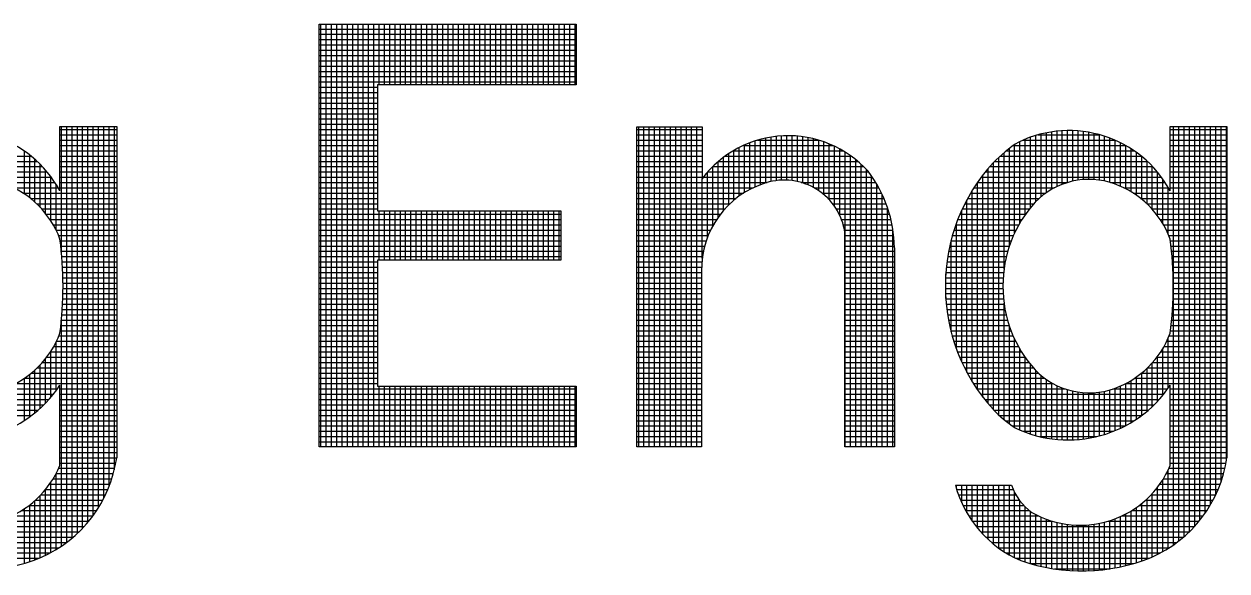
# Model space of a CAD drawing. Header units: inches. Extents: x 952 to 1793, y 0 to 594.
# Drawn here: x 1673.755 to 1677.7, y 99.481 to 101.275 of the extents above; entities that cross this region are included whole.
import ezdxf

# ---------------------------------------------------------------- set-up
doc = ezdxf.new("R2010")
doc.units = ezdxf.units.IN
doc.header["$MEASUREMENT"] = 0
doc.layers.add('BG ÇÑ±¹Áö¿ª³\xad¹æ±â¼úÁÖ½ÄÈ¸»ç CI', color=7, linetype='Continuous')

msp = doc.modelspace()

# ---------------------------------------------------------------- linework, layer by layer
at = {"layer": 'BG ÇÑ±¹Áö¿ª³\xad¹æ±â¼úÁÖ½ÄÈ¸»ç CI', "color": 7, "linetype": 'Continuous', "lineweight": 25}
for p, q in [((1674.7224, 99.8879), (1674.7224, 101.2754)), ((1674.7224, 101.2754), (1675.5658, 101.2754)), ((1674.7224, 101.2591), (1675.5658, 101.2591)), ((1674.7287, 99.8879), (1674.7287, 101.2754)), ((1674.7461, 99.8879), (1674.7461, 101.2754)), ((1674.7634, 99.8879), (1674.7634, 101.2754)), ((1674.7808, 99.8879), (1674.7808, 101.2754)), ((1674.7982, 99.8879), (1674.7982, 101.2754)), ((1674.8155, 99.8879), (1674.8155, 101.2754)), ((1674.8329, 99.8879), (1674.8329, 101.2754)), ((1674.8503, 99.8879), (1674.8503, 101.2754)), ((1674.8676, 99.8879), (1674.8676, 101.2754)), ((1674.885, 99.8879), (1674.885, 101.2754)), ((1674.9024, 99.8879), (1674.9024, 101.2754)), ((1674.9197, 101.0761), (1674.9197, 101.2754)), ((1674.9371, 101.0761), (1674.9371, 101.2754)), ((1674.9545, 101.0761), (1674.9545, 101.2754)), ((1674.9718, 101.0761), (1674.9718, 101.2754)), ((1674.9892, 101.0761), (1674.9892, 101.2754)), ((1675.0065, 101.0761), (1675.0065, 101.2754)), ((1675.0239, 101.0761), (1675.0239, 101.2754)), ((1675.0413, 101.0761), (1675.0413, 101.2754)), ((1675.0586, 101.0761), (1675.0586, 101.2754)), ((1675.076, 101.0761), (1675.076, 101.2754)), ((1675.0934, 101.0761), (1675.0934, 101.2754)), ((1675.1107, 101.0761), (1675.1107, 101.2754)), ((1675.1281, 101.0761), (1675.1281, 101.2754)), ((1675.1455, 101.0761), (1675.1455, 101.2754)), ((1675.1628, 101.0761), (1675.1628, 101.2754)), ((1675.1802, 101.0761), (1675.1802, 101.2754)), ((1675.1976, 101.0761), (1675.1976, 101.2754)), ((1675.2149, 101.0761), (1675.2149, 101.2754)), ((1675.2323, 101.0761), (1675.2323, 101.2754)), ((1675.2497, 101.0761), (1675.2497, 101.2754)), ((1675.267, 101.0761), (1675.267, 101.2754)), ((1675.2844, 101.0761), (1675.2844, 101.2754)), ((1675.3017, 101.0761), (1675.3017, 101.2754)), ((1675.3191, 101.0761), (1675.3191, 101.2754)), ((1675.3365, 101.0761), (1675.3365, 101.2754)), ((1675.3538, 101.0761), (1675.3538, 101.2754)), ((1675.3712, 101.0761), (1675.3712, 101.2754)), ((1675.3886, 101.0761), (1675.3886, 101.2754)), ((1675.4059, 101.0761), (1675.4059, 101.2754)), ((1675.4233, 101.0761), (1675.4233, 101.2754)), ((1675.4407, 101.0761), (1675.4407, 101.2754)), ((1675.458, 101.0761), (1675.458, 101.2754)), ((1675.4754, 101.0761), (1675.4754, 101.2754)), ((1675.4928, 101.0761), (1675.4928, 101.2754)), ((1675.5101, 101.0761), (1675.5101, 101.2754)), ((1675.5275, 101.0761), (1675.5275, 101.2754)), ((1675.5448, 101.0761), (1675.5448, 101.2754)), ((1675.5622, 101.0761), (1675.5622, 101.2754)), ((1675.5658, 101.2754), (1675.5658, 101.0761)), ((1674.7224, 101.2418), (1675.5658, 101.2418)), ((1674.7224, 101.2244), (1675.5658, 101.2244)), ((1674.7224, 101.207), (1675.5658, 101.207)), ((1674.7224, 101.1897), (1675.5658, 101.1897)), ((1674.7224, 101.1723), (1675.5658, 101.1723)), ((1674.7224, 101.155), (1675.5658, 101.155)), ((1674.7224, 101.1376), (1675.5658, 101.1376)), ((1674.7224, 101.1202), (1675.5658, 101.1202)), ((1674.7224, 101.1029), (1675.5658, 101.1029)), ((1674.7224, 101.0855), (1675.5658, 101.0855)), ((1674.7224, 101.0681), (1674.9147, 101.0681)), ((1675.5658, 101.0761), (1674.9147, 101.0761)), ((1674.9147, 101.0761), (1674.9147, 100.6621)), ((1674.7224, 101.0508), (1674.9147, 101.0508)), ((1674.7224, 101.0334), (1674.9147, 101.0334)), ((1674.7224, 101.016), (1674.9147, 101.016)), ((1674.7224, 100.9987), (1674.9147, 100.9987)), ((1674.7224, 100.9813), (1674.9147, 100.9813)), ((1674.7224, 100.9639), (1674.9147, 100.9639)), ((1674.7224, 100.9466), (1674.9147, 100.9466)), ((1673.8728, 100.7284), (1673.8728, 100.9389)), ((1673.8728, 100.9389), (1674.059, 100.9389)), ((1673.8728, 100.9292), (1674.059, 100.9292)), ((1673.8728, 100.9119), (1674.059, 100.9119)), ((1673.8779, 100.525), (1673.8779, 100.9389)), ((1673.8952, 99.5748), (1673.8952, 100.9389)), ((1673.9126, 99.5887), (1673.9126, 100.9389)), ((1673.9299, 99.6041), (1673.9299, 100.9389)), ((1673.9473, 99.6214), (1673.9473, 100.9389)), ((1673.9647, 99.6409), (1673.9647, 100.9389)), ((1673.982, 99.6631), (1673.982, 100.9389)), ((1673.9994, 99.6889), (1673.9994, 100.9389)), ((1674.0168, 99.7196), (1674.0168, 100.9389)), ((1674.0341, 99.7581), (1674.0341, 100.9389)), ((1674.0515, 99.8134), (1674.0515, 100.9389)), ((1674.059, 100.9389), (1674.059, 99.8526)), ((1674.7224, 100.9292), (1674.9147, 100.9292)), ((1674.7224, 100.9119), (1674.9147, 100.9119)), ((1675.7641, 99.8879), (1675.7641, 100.9383)), ((1675.7641, 100.9383), (1675.9789, 100.9383)), ((1675.7641, 100.9292), (1675.9789, 100.9292)), ((1675.7641, 100.9119), (1675.9789, 100.9119)), ((1675.7706, 99.8879), (1675.7706, 100.9383)), ((1675.788, 99.8879), (1675.788, 100.9383)), ((1675.8053, 99.8879), (1675.8053, 100.9383)), ((1675.8227, 99.8879), (1675.8227, 100.9383)), ((1675.84, 99.8879), (1675.84, 100.9383)), ((1675.8574, 99.8879), (1675.8574, 100.9383)), ((1675.8748, 99.8879), (1675.8748, 100.9383)), ((1675.8921, 99.8879), (1675.8921, 100.9383)), ((1675.9095, 99.8879), (1675.9095, 100.9383)), ((1675.9269, 99.8879), (1675.9269, 100.9383)), ((1675.9442, 99.8879), (1675.9442, 100.9383)), ((1675.9616, 99.8879), (1675.9616, 100.9383)), ((1675.9789, 100.9383), (1675.9789, 100.7681)), ((1676.2047, 100.7588), (1676.2047, 100.9045)), ((1676.2221, 100.7618), (1676.2221, 100.9069)), ((1676.2394, 100.7633), (1676.2394, 100.9084)), ((1676.2568, 100.7633), (1676.2568, 100.909)), ((1676.2742, 100.7618), (1676.2742, 100.9088)), ((1676.2915, 100.7587), (1676.2915, 100.9077)), ((1676.3089, 100.7541), (1676.3089, 100.9057)), ((1676.3262, 100.7477), (1676.3262, 100.9029)), ((1677.0556, 100.673), (1677.0556, 100.9043)), ((1677.0729, 100.6929), (1677.0729, 100.91)), ((1677.0794, 100.9119), (1677.2831, 100.9119)), ((1677.0903, 100.7089), (1677.0903, 100.9147)), ((1677.1077, 100.7221), (1677.1077, 100.9186)), ((1677.125, 100.7331), (1677.125, 100.9216)), ((1677.1424, 100.7422), (1677.1424, 100.9238)), ((1677.1597, 100.7496), (1677.1597, 100.9252)), ((1677.1771, 100.7555), (1677.1771, 100.9258)), ((1677.1945, 100.76), (1677.1945, 100.9256)), ((1677.2118, 100.7632), (1677.2118, 100.9246)), ((1677.2292, 100.7651), (1677.2292, 100.9228)), ((1677.2466, 100.7658), (1677.2466, 100.9201)), ((1677.2639, 100.7653), (1677.2639, 100.9167)), ((1677.2813, 100.7635), (1677.2813, 100.9123)), ((1677.2987, 100.7604), (1677.2987, 100.9071)), ((1677.5135, 100.7284), (1677.5135, 100.9389)), ((1677.5135, 100.9389), (1677.6997, 100.9389)), ((1677.5135, 100.9292), (1677.6997, 100.9292)), ((1677.5135, 100.9119), (1677.6997, 100.9119)), ((1677.5244, 99.5664), (1677.5244, 100.9389)), ((1677.5418, 99.5793), (1677.5418, 100.9389)), ((1677.5591, 99.5937), (1677.5591, 100.9389)), ((1677.5765, 99.6097), (1677.5765, 100.9389)), ((1677.5939, 99.6277), (1677.5939, 100.9389)), ((1677.6112, 99.6481), (1677.6112, 100.9389)), ((1677.6286, 99.6714), (1677.6286, 100.9389)), ((1677.646, 99.6986), (1677.646, 100.9389)), ((1677.6633, 99.7315), (1677.6633, 100.9389)), ((1677.6807, 99.7741), (1677.6807, 100.9389)), ((1677.698, 99.8421), (1677.698, 100.9389)), ((1677.6997, 100.9389), (1677.6997, 99.8526)), ((1673.8728, 100.8945), (1674.059, 100.8945)), ((1673.8728, 100.8771), (1674.059, 100.8771)), ((1674.7224, 100.8945), (1674.9147, 100.8945)), ((1674.7224, 100.8771), (1674.9147, 100.8771)), ((1675.7641, 100.8945), (1675.9789, 100.8945)), ((1675.7641, 100.8771), (1675.9789, 100.8771)), ((1676.1005, 100.7112), (1676.1005, 100.8704)), ((1676.1144, 100.8771), (1676.4075, 100.8771)), ((1676.1179, 100.7228), (1676.1179, 100.8787)), ((1676.1352, 100.7327), (1676.1352, 100.8858)), ((1676.1526, 100.7411), (1676.1526, 100.892)), ((1676.1608, 100.8945), (1676.3612, 100.8945)), ((1676.17, 100.7482), (1676.17, 100.8971)), ((1676.1873, 100.7541), (1676.1873, 100.9012)), ((1676.3436, 100.7393), (1676.3436, 100.8992)), ((1676.361, 100.7288), (1676.361, 100.8945)), ((1676.3783, 100.7156), (1676.3783, 100.8889)), ((1676.3957, 100.6989), (1676.3957, 100.8823)), ((1676.4131, 100.6773), (1676.4131, 100.8745)), ((1676.4304, 100.647), (1676.4304, 100.8656)), ((1676.9861, 100.5465), (1676.9861, 100.8671)), ((1677, 100.8771), (1677.3669, 100.8771)), ((1677.0035, 100.59), (1677.0035, 100.8795)), ((1677.0208, 100.6229), (1677.0208, 100.8901)), ((1677.0305, 100.8945), (1677.332, 100.8945)), ((1677.0382, 100.65), (1677.0382, 100.8977)), ((1677.316, 100.756), (1677.316, 100.901)), ((1677.3334, 100.7503), (1677.3334, 100.8939)), ((1677.3508, 100.7432), (1677.3508, 100.8857)), ((1677.3681, 100.7348), (1677.3681, 100.8764)), ((1677.3855, 100.725), (1677.3855, 100.8659)), ((1677.5135, 100.8945), (1677.6997, 100.8945)), ((1677.5135, 100.8771), (1677.6997, 100.8771)), ((1673.2974, 100.825), (1673.7977, 100.825)), ((1673.3156, 100.8424), (1673.7775, 100.8424)), ((1673.7563, 100.7177), (1673.7563, 100.8583)), ((1673.7737, 100.7052), (1673.7737, 100.8455)), ((1673.791, 100.6906), (1673.791, 100.831)), ((1673.8728, 100.8598), (1674.059, 100.8598)), ((1673.8728, 100.8424), (1674.059, 100.8424)), ((1673.8728, 100.825), (1674.059, 100.825)), ((1674.7224, 100.8598), (1674.9147, 100.8598)), ((1674.7224, 100.8424), (1674.9147, 100.8424)), ((1674.7224, 100.825), (1674.9147, 100.825)), ((1675.7641, 100.8598), (1675.9789, 100.8598)), ((1675.7641, 100.8424), (1675.9789, 100.8424)), ((1675.7641, 100.825), (1675.9789, 100.825)), ((1676.0311, 100.6412), (1676.0311, 100.8238)), ((1676.0325, 100.825), (1676.4894, 100.825)), ((1676.0484, 100.6635), (1676.0484, 100.8378)), ((1676.0547, 100.8424), (1676.4673, 100.8424)), ((1676.0658, 100.682), (1676.0658, 100.8501)), ((1676.0812, 100.8598), (1676.4407, 100.8598)), ((1676.0831, 100.6977), (1676.0831, 100.8609)), ((1676.4478, 99.8879), (1676.4478, 100.8555)), ((1676.4652, 99.8879), (1676.4652, 100.8439)), ((1676.4825, 99.8879), (1676.4825, 100.8307)), ((1676.9381, 100.825), (1677.4383, 100.825)), ((1676.9514, 99.9933), (1676.9514, 100.8379)), ((1676.9562, 100.8424), (1677.4182, 100.8424)), ((1676.9687, 100.4712), (1676.9687, 100.8533)), ((1676.9767, 100.8598), (1677.3948, 100.8598)), ((1677.4028, 100.7137), (1677.4028, 100.8541)), ((1677.4202, 100.7005), (1677.4202, 100.8408)), ((1677.4376, 100.6852), (1677.4376, 100.8257)), ((1677.5135, 100.8598), (1677.6997, 100.8598)), ((1677.5135, 100.8424), (1677.6997, 100.8424)), ((1677.5135, 100.825), (1677.6997, 100.825)), ((1673.267, 100.7903), (1673.8307, 100.7903)), ((1673.2815, 100.8077), (1673.8152, 100.8077)), ((1673.8084, 100.6737), (1673.8084, 100.8147)), ((1673.8258, 100.6536), (1673.8258, 100.7961)), ((1673.8728, 100.8077), (1674.059, 100.8077)), ((1673.8728, 100.7903), (1674.059, 100.7903)), ((1674.7224, 100.8077), (1674.9147, 100.8077)), ((1674.7224, 100.7903), (1674.9147, 100.7903)), ((1675.7641, 100.8077), (1675.9789, 100.8077)), ((1675.7641, 100.7903), (1675.9789, 100.7903)), ((1675.9963, 100.5762), (1675.9963, 100.7895)), ((1675.997, 100.7903), (1676.5246, 100.7903)), ((1676.0135, 100.8077), (1676.5084, 100.8077)), ((1676.0137, 100.6135), (1676.0137, 100.8078)), ((1676.4999, 99.8879), (1676.4999, 100.8158)), ((1676.5173, 99.8879), (1676.5173, 100.7986)), ((1676.9076, 100.7903), (1677.4714, 100.7903)), ((1676.9166, 100.03), (1676.9166, 100.8012)), ((1676.9222, 100.8077), (1677.4559, 100.8077)), ((1676.934, 100.0104), (1676.934, 100.8208)), ((1677.4549, 100.6673), (1677.4549, 100.8087)), ((1677.4723, 100.646), (1677.4723, 100.7892)), ((1677.5135, 100.8077), (1677.6997, 100.8077)), ((1677.5135, 100.7903), (1677.6997, 100.7903)), ((1673.2535, 100.7729), (1673.8444, 100.7729)), ((1673.6769, 100.7556), (1673.8565, 100.7556)), ((1673.8431, 100.6294), (1673.8431, 100.7746)), ((1673.8605, 100.5988), (1673.8605, 100.7494)), ((1673.8728, 100.7729), (1674.059, 100.7729)), ((1673.8728, 100.7556), (1674.059, 100.7556)), ((1674.7224, 100.7729), (1674.9147, 100.7729)), ((1674.7224, 100.7556), (1674.9147, 100.7556)), ((1675.7641, 100.7729), (1675.9789, 100.7729)), ((1675.7641, 100.7556), (1676.1922, 100.7556)), ((1675.979, 100.5073), (1675.979, 100.7682)), ((1675.9826, 100.7729), (1676.5369, 100.7729)), ((1676.304, 100.7556), (1676.5481, 100.7556)), ((1676.5346, 99.8879), (1676.5346, 100.7763)), ((1676.552, 99.8879), (1676.552, 100.749)), ((1676.8817, 100.7556), (1677.1773, 100.7556)), ((1676.8819, 100.0754), (1676.8819, 100.7559)), ((1676.8942, 100.7729), (1677.4851, 100.7729)), ((1676.8993, 100.0516), (1676.8993, 100.7797)), ((1677.3176, 100.7556), (1677.4972, 100.7556)), ((1677.4897, 100.6199), (1677.4897, 100.7666)), ((1677.5135, 100.7729), (1677.6997, 100.7729)), ((1677.5135, 100.7556), (1677.6997, 100.7556)), ((1673.7208, 100.7382), (1673.8673, 100.7382)), ((1673.7515, 100.7208), (1674.059, 100.7208)), ((1673.8728, 100.7382), (1674.059, 100.7382)), ((1674.7224, 100.7382), (1674.9147, 100.7382)), ((1674.7224, 100.7208), (1674.9147, 100.7208)), ((1675.7641, 100.7382), (1676.1463, 100.7382)), ((1675.7641, 100.7208), (1676.1148, 100.7208)), ((1676.3457, 100.7382), (1676.5581, 100.7382)), ((1676.3719, 100.7208), (1676.567, 100.7208)), ((1676.5694, 99.8879), (1676.5694, 100.7159)), ((1676.8594, 100.7208), (1677.1059, 100.7208)), ((1676.8645, 100.1019), (1676.8645, 100.7293)), ((1676.8701, 100.7382), (1677.1344, 100.7382)), ((1677.3614, 100.7382), (1677.508, 100.7382)), ((1677.3922, 100.7208), (1677.6997, 100.7208)), ((1677.507, 100.5861), (1677.507, 100.7398)), ((1677.5135, 100.7382), (1677.6997, 100.7382)), ((1673.7758, 100.7035), (1674.059, 100.7035)), ((1673.7959, 100.6861), (1674.059, 100.6861)), ((1673.813, 100.6687), (1674.059, 100.6687)), ((1674.7224, 100.7035), (1674.9147, 100.7035)), ((1674.7224, 100.6861), (1674.9147, 100.6861)), ((1674.7224, 100.6687), (1674.9147, 100.6687)), ((1675.7641, 100.7035), (1676.0902, 100.7035)), ((1675.7641, 100.6861), (1676.0701, 100.6861)), ((1675.7641, 100.6687), (1676.0531, 100.6687)), ((1676.3913, 100.7035), (1676.5749, 100.7035)), ((1676.4066, 100.6861), (1676.5819, 100.6861)), ((1676.4187, 100.6687), (1676.5881, 100.6687)), ((1676.5867, 99.8879), (1676.5867, 100.6727)), ((1676.8319, 100.6687), (1677.0521, 100.6687)), ((1676.8404, 100.6861), (1677.0667, 100.6861)), ((1676.8472, 100.1321), (1676.8472, 100.6992)), ((1676.8495, 100.7035), (1677.0841, 100.7035)), ((1677.4165, 100.7035), (1677.6997, 100.7035)), ((1677.4366, 100.6861), (1677.6997, 100.6861)), ((1677.4536, 100.6687), (1677.6997, 100.6687)), ((1673.8275, 100.6514), (1674.059, 100.6514)), ((1673.8401, 100.634), (1674.059, 100.634)), ((1674.7224, 100.6514), (1675.515, 100.6514)), ((1674.7224, 100.634), (1675.515, 100.634)), ((1674.9147, 100.6621), (1675.515, 100.6621)), ((1674.9197, 100.5012), (1674.9197, 100.6621)), ((1674.9371, 100.5012), (1674.9371, 100.6621)), ((1674.9545, 100.5012), (1674.9545, 100.6621)), ((1674.9718, 100.5012), (1674.9718, 100.6621)), ((1674.9892, 100.5012), (1674.9892, 100.6621)), ((1675.0065, 100.5012), (1675.0065, 100.6621)), ((1675.0239, 100.5012), (1675.0239, 100.6621)), ((1675.0413, 100.5012), (1675.0413, 100.6621)), ((1675.0586, 100.5012), (1675.0586, 100.6621)), ((1675.076, 100.5012), (1675.076, 100.6621)), ((1675.0934, 100.5012), (1675.0934, 100.6621)), ((1675.1107, 100.5012), (1675.1107, 100.6621)), ((1675.1281, 100.5012), (1675.1281, 100.6621)), ((1675.1455, 100.5012), (1675.1455, 100.6621)), ((1675.1628, 100.5012), (1675.1628, 100.6621)), ((1675.1802, 100.5012), (1675.1802, 100.6621)), ((1675.1976, 100.5012), (1675.1976, 100.6621)), ((1675.2149, 100.5012), (1675.2149, 100.6621)), ((1675.2323, 100.5012), (1675.2323, 100.6621)), ((1675.2497, 100.5012), (1675.2497, 100.6621)), ((1675.267, 100.5012), (1675.267, 100.6621)), ((1675.2844, 100.5012), (1675.2844, 100.6621)), ((1675.3017, 100.5012), (1675.3017, 100.6621)), ((1675.3191, 100.5012), (1675.3191, 100.6621)), ((1675.3365, 100.5012), (1675.3365, 100.6621)), ((1675.3538, 100.5012), (1675.3538, 100.6621)), ((1675.3712, 100.5012), (1675.3712, 100.6621)), ((1675.3886, 100.5012), (1675.3886, 100.6621)), ((1675.4059, 100.5012), (1675.4059, 100.6621)), ((1675.4233, 100.5012), (1675.4233, 100.6621)), ((1675.4407, 100.5012), (1675.4407, 100.6621)), ((1675.458, 100.5012), (1675.458, 100.6621)), ((1675.4754, 100.5012), (1675.4754, 100.6621)), ((1675.4928, 100.5012), (1675.4928, 100.6621)), ((1675.5101, 100.5012), (1675.5101, 100.6621)), ((1675.515, 100.6621), (1675.515, 100.5012)), ((1675.7641, 100.6514), (1676.0386, 100.6514)), ((1675.7641, 100.634), (1676.0261, 100.634)), ((1676.4283, 100.6514), (1676.5933, 100.6514)), ((1676.4359, 100.634), (1676.5978, 100.634)), ((1676.8171, 100.634), (1677.0276, 100.634)), ((1676.8242, 100.6514), (1677.0392, 100.6514)), ((1676.8298, 100.1671), (1676.8298, 100.6642)), ((1677.4682, 100.6514), (1677.6997, 100.6514)), ((1677.4808, 100.634), (1677.6997, 100.634)), ((1673.8509, 100.6167), (1674.059, 100.6167)), ((1673.8602, 100.5993), (1674.059, 100.5993)), ((1674.7224, 100.6167), (1675.515, 100.6167)), ((1674.7224, 100.5993), (1675.515, 100.5993)), ((1675.7641, 100.6167), (1676.0155, 100.6167)), ((1675.7641, 100.5993), (1676.0063, 100.5993)), ((1676.4416, 100.6167), (1676.6016, 100.6167)), ((1676.4457, 100.5993), (1676.6045, 100.5993)), ((1676.447, 99.8879), (1676.447, 100.5909)), ((1676.6041, 99.8879), (1676.6041, 100.6021)), ((1676.8048, 100.5993), (1677.008, 100.5993)), ((1676.8106, 100.6167), (1677.0172, 100.6167)), ((1676.8125, 100.2095), (1676.8125, 100.6218)), ((1677.4916, 100.6167), (1677.6997, 100.6167)), ((1677.5009, 100.5993), (1677.6997, 100.5993)), ((1673.8682, 100.5819), (1674.059, 100.5819)), ((1673.8735, 100.5646), (1674.059, 100.5646)), ((1673.8756, 100.5472), (1674.059, 100.5472)), ((1674.7224, 100.5819), (1675.515, 100.5819)), ((1674.7224, 100.5646), (1675.515, 100.5646)), ((1674.7224, 100.5472), (1675.515, 100.5472)), ((1675.7641, 100.5819), (1675.9986, 100.5819)), ((1675.7641, 100.5646), (1675.9921, 100.5646)), ((1675.7641, 100.5472), (1675.9869, 100.5472)), ((1676.447, 100.5819), (1676.6067, 100.5819)), ((1676.447, 100.5646), (1676.6082, 100.5646)), ((1676.447, 100.5472), (1676.609, 100.5472)), ((1676.7907, 100.5472), (1676.9863, 100.5472)), ((1676.7948, 100.5646), (1676.9926, 100.5646)), ((1676.7951, 100.2655), (1676.7951, 100.5657)), ((1676.7995, 100.5819), (1676.9998, 100.5819)), ((1677.5088, 100.5819), (1677.6997, 100.5819)), ((1677.5142, 100.5646), (1677.6997, 100.5646)), ((1677.5163, 100.5472), (1677.6997, 100.5472)), ((1673.8774, 100.5298), (1674.059, 100.5298)), ((1673.8789, 100.5125), (1674.059, 100.5125)), ((1674.7224, 100.5298), (1675.515, 100.5298)), ((1674.7224, 100.5125), (1675.515, 100.5125)), ((1675.7641, 100.5298), (1675.9827, 100.5298)), ((1675.7641, 100.5125), (1675.9797, 100.5125)), ((1676.447, 100.5298), (1676.6091, 100.5298)), ((1676.447, 100.5125), (1676.6091, 100.5125)), ((1676.6091, 100.5414), (1676.6091, 99.8879)), ((1676.784, 100.5125), (1676.9764, 100.5125)), ((1676.7871, 100.5298), (1676.9809, 100.5298)), ((1677.5181, 100.5298), (1677.6997, 100.5298)), ((1677.5196, 100.5125), (1677.6997, 100.5125)), ((1673.8802, 100.4951), (1674.059, 100.4951)), ((1673.8813, 100.4777), (1674.059, 100.4777)), ((1674.7224, 100.4951), (1674.9147, 100.4951)), ((1674.7224, 100.4777), (1674.9147, 100.4777)), ((1675.515, 100.5012), (1674.9147, 100.5012)), ((1674.9147, 100.5012), (1674.9147, 100.0872)), ((1675.7641, 100.4951), (1675.9777, 100.4951)), ((1675.7641, 100.4777), (1675.9767, 100.4777)), ((1676.447, 100.4951), (1676.6091, 100.4951)), ((1676.447, 100.4777), (1676.6091, 100.4777)), ((1676.7795, 100.4777), (1676.9697, 100.4777)), ((1676.7815, 100.4951), (1676.9726, 100.4951)), ((1677.5209, 100.4951), (1677.6997, 100.4951)), ((1677.5219, 100.4777), (1677.6997, 100.4777)), ((1673.882, 100.4604), (1674.059, 100.4604)), ((1673.8826, 100.443), (1674.059, 100.443)), ((1674.7224, 100.4604), (1674.9147, 100.4604)), ((1674.7224, 100.443), (1674.9147, 100.443)), ((1675.7641, 100.4604), (1675.9766, 100.4604)), ((1675.7641, 100.443), (1675.9766, 100.443)), ((1675.9766, 100.4639), (1675.9766, 99.8879)), ((1676.447, 100.4604), (1676.6091, 100.4604)), ((1676.447, 100.443), (1676.6091, 100.443)), ((1676.777, 100.443), (1676.966, 100.443)), ((1676.7777, 100.3751), (1676.7777, 100.4562)), ((1676.778, 100.4604), (1676.9675, 100.4604)), ((1677.5227, 100.4604), (1677.6997, 100.4604)), ((1677.5232, 100.443), (1677.6997, 100.443)), ((1673.8826, 100.3909), (1674.059, 100.3909)), ((1673.8828, 100.4256), (1674.059, 100.4256)), ((1673.8829, 100.4083), (1674.059, 100.4083)), ((1674.7224, 100.4256), (1674.9147, 100.4256)), ((1674.7224, 100.4083), (1674.9147, 100.4083)), ((1674.7224, 100.3909), (1674.9147, 100.3909)), ((1675.7641, 100.4256), (1675.9766, 100.4256)), ((1675.7641, 100.4083), (1675.9766, 100.4083)), ((1675.7641, 100.3909), (1675.9766, 100.3909)), ((1676.447, 100.4256), (1676.6091, 100.4256)), ((1676.447, 100.4083), (1676.6091, 100.4083)), ((1676.447, 100.3909), (1676.6091, 100.3909)), ((1676.7766, 100.4256), (1676.9654, 100.4256)), ((1676.7766, 100.4083), (1676.9653, 100.4083)), ((1676.7769, 100.3909), (1676.9659, 100.3909)), ((1677.5233, 100.3909), (1677.6997, 100.3909)), ((1677.5235, 100.4256), (1677.6997, 100.4256)), ((1677.5235, 100.4083), (1677.6997, 100.4083)), ((1673.8814, 100.3562), (1674.059, 100.3562)), ((1673.8821, 100.3736), (1674.059, 100.3736)), ((1674.7224, 100.3736), (1674.9147, 100.3736)), ((1674.7224, 100.3562), (1674.9147, 100.3562)), ((1675.7641, 100.3736), (1675.9766, 100.3736)), ((1675.7641, 100.3562), (1675.9766, 100.3562)), ((1676.447, 100.3736), (1676.6091, 100.3736)), ((1676.447, 100.3562), (1676.6091, 100.3562)), ((1676.7778, 100.3736), (1676.9672, 100.3736)), ((1676.7792, 100.3562), (1676.9693, 100.3562)), ((1676.9687, 99.978), (1676.9687, 100.36)), ((1677.5221, 100.3562), (1677.6997, 100.3562)), ((1677.5228, 100.3736), (1677.6997, 100.3736)), ((1673.8792, 100.3215), (1674.059, 100.3215)), ((1673.8804, 100.3388), (1674.059, 100.3388)), ((1674.7224, 100.3388), (1674.9147, 100.3388)), ((1674.7224, 100.3215), (1674.9147, 100.3215)), ((1675.7641, 100.3388), (1675.9766, 100.3388)), ((1675.7641, 100.3215), (1675.9766, 100.3215)), ((1676.447, 100.3388), (1676.6091, 100.3388)), ((1676.447, 100.3215), (1676.6091, 100.3215)), ((1676.7811, 100.3388), (1676.9721, 100.3388)), ((1676.7836, 100.3215), (1676.9757, 100.3215)), ((1677.5198, 100.3215), (1677.6997, 100.3215)), ((1677.5211, 100.3388), (1677.6997, 100.3388)), ((1673.8759, 100.2867), (1674.059, 100.2867)), ((1673.8777, 100.3041), (1674.059, 100.3041)), ((1673.8779, 99.5624), (1673.8779, 100.3062)), ((1674.7224, 100.3041), (1674.9147, 100.3041)), ((1674.7224, 100.2867), (1674.9147, 100.2867)), ((1675.7641, 100.3041), (1675.9766, 100.3041)), ((1675.7641, 100.2867), (1675.9766, 100.2867)), ((1676.447, 100.3041), (1676.6091, 100.3041)), ((1676.447, 100.2867), (1676.6091, 100.2867)), ((1676.7866, 100.3041), (1676.9802, 100.3041)), ((1676.7901, 100.2867), (1676.9854, 100.2867)), ((1676.9861, 99.9642), (1676.9861, 100.2847)), ((1677.5166, 100.2867), (1677.6997, 100.2867)), ((1677.5183, 100.3041), (1677.6997, 100.3041)), ((1673.8605, 100.0729), (1673.8605, 100.2325)), ((1673.8615, 100.2346), (1674.059, 100.2346)), ((1673.8693, 100.252), (1674.059, 100.252)), ((1673.8739, 100.2694), (1674.059, 100.2694)), ((1674.7224, 100.2694), (1674.9147, 100.2694)), ((1674.7224, 100.252), (1674.9147, 100.252)), ((1674.7224, 100.2346), (1674.9147, 100.2346)), ((1675.7641, 100.2694), (1675.9766, 100.2694)), ((1675.7641, 100.252), (1675.9766, 100.252)), ((1675.7641, 100.2346), (1675.9766, 100.2346)), ((1676.447, 100.2694), (1676.6091, 100.2694)), ((1676.447, 100.252), (1676.6091, 100.252)), ((1676.447, 100.2346), (1676.6091, 100.2346)), ((1676.7941, 100.2694), (1676.9916, 100.2694)), ((1676.7987, 100.252), (1676.9986, 100.252)), ((1676.8039, 100.2346), (1677.0067, 100.2346)), ((1677.0035, 99.9517), (1677.0035, 100.2413)), ((1677.5022, 100.2346), (1677.6997, 100.2346)), ((1677.507, 100.081), (1677.507, 100.2451)), ((1677.51, 100.252), (1677.6997, 100.252)), ((1677.5146, 100.2694), (1677.6997, 100.2694)), ((1673.8419, 100.1999), (1674.059, 100.1999)), ((1673.8431, 100.0511), (1673.8431, 100.2018)), ((1673.8525, 100.2173), (1674.059, 100.2173)), ((1674.7224, 100.2173), (1674.9147, 100.2173)), ((1674.7224, 100.1999), (1674.9147, 100.1999)), ((1675.7641, 100.2173), (1675.9766, 100.2173)), ((1675.7641, 100.1999), (1675.9766, 100.1999)), ((1676.447, 100.2173), (1676.6091, 100.2173)), ((1676.447, 100.1999), (1676.6091, 100.1999)), ((1676.8097, 100.2173), (1677.0157, 100.2173)), ((1676.816, 100.1999), (1677.0259, 100.1999)), ((1677.0208, 99.9435), (1677.0208, 100.2083)), ((1677.4826, 100.1999), (1677.6997, 100.1999)), ((1677.4897, 100.0581), (1677.4897, 100.2113)), ((1677.4931, 100.2173), (1677.6997, 100.2173)), ((1673.8084, 100.0153), (1673.8084, 100.1576)), ((1673.8154, 100.1652), (1674.059, 100.1652)), ((1673.8258, 100.0321), (1673.8258, 100.1776)), ((1673.8296, 100.1825), (1674.059, 100.1825)), ((1674.7224, 100.1825), (1674.9147, 100.1825)), ((1674.7224, 100.1652), (1674.9147, 100.1652)), ((1675.7641, 100.1825), (1675.9766, 100.1825)), ((1675.7641, 100.1652), (1675.9766, 100.1652)), ((1676.447, 100.1825), (1676.6091, 100.1825)), ((1676.447, 100.1652), (1676.6091, 100.1652)), ((1676.823, 100.1825), (1677.0373, 100.1825)), ((1676.8307, 100.1652), (1677.05, 100.1652)), ((1677.0382, 99.9365), (1677.0382, 100.1812)), ((1677.0556, 99.9305), (1677.0556, 100.1582)), ((1677.4549, 100.0208), (1677.4549, 100.164)), ((1677.456, 100.1652), (1677.6997, 100.1652)), ((1677.4703, 100.1825), (1677.6997, 100.1825)), ((1677.4723, 100.0383), (1677.4723, 100.1852)), ((1673.7556, 100.1131), (1674.059, 100.1131)), ((1673.7563, 99.9752), (1673.7563, 100.1135)), ((1673.7737, 99.9871), (1673.7737, 100.1261)), ((1673.7792, 100.1304), (1674.059, 100.1304)), ((1673.791, 100.0004), (1673.791, 100.1406)), ((1673.7988, 100.1478), (1674.059, 100.1478)), ((1674.7224, 100.1478), (1674.9147, 100.1478)), ((1674.7224, 100.1304), (1674.9147, 100.1304)), ((1674.7224, 100.1131), (1674.9147, 100.1131)), ((1675.7641, 100.1478), (1675.9766, 100.1478)), ((1675.7641, 100.1304), (1675.9766, 100.1304)), ((1675.7641, 100.1131), (1675.9766, 100.1131)), ((1676.447, 100.1478), (1676.6091, 100.1478)), ((1676.447, 100.1304), (1676.6091, 100.1304)), ((1676.447, 100.1131), (1676.6091, 100.1131)), ((1676.839, 100.1478), (1677.0643, 100.1478)), ((1676.8481, 100.1304), (1677.0811, 100.1304)), ((1676.8578, 100.1131), (1677.1022, 100.1131)), ((1677.0729, 99.9253), (1677.0729, 100.1383)), ((1677.0903, 99.9209), (1677.0903, 100.1224)), ((1677.3963, 100.1131), (1677.6997, 100.1131)), ((1677.4028, 99.9791), (1677.4028, 100.1176)), ((1677.4199, 100.1304), (1677.6997, 100.1304)), ((1677.4202, 99.9915), (1677.4202, 100.1307)), ((1677.4376, 100.0053), (1677.4376, 100.146)), ((1677.4394, 100.1478), (1677.6997, 100.1478)), ((1673.6853, 100.0784), (1673.8645, 100.0784)), ((1673.7261, 100.0957), (1674.059, 100.0957)), ((1673.8728, 99.8269), (1673.8728, 100.0904)), ((1673.8728, 100.0784), (1674.059, 100.0784)), ((1674.7224, 100.0957), (1674.9147, 100.0957)), ((1674.7224, 100.0784), (1675.5658, 100.0784)), ((1674.9147, 100.0872), (1675.5658, 100.0872)), ((1674.9197, 99.8879), (1674.9197, 100.0872)), ((1674.9371, 99.8879), (1674.9371, 100.0872)), ((1674.9545, 99.8879), (1674.9545, 100.0872)), ((1674.9718, 99.8879), (1674.9718, 100.0872)), ((1674.9892, 99.8879), (1674.9892, 100.0872)), ((1675.0065, 99.8879), (1675.0065, 100.0872)), ((1675.0239, 99.8879), (1675.0239, 100.0872)), ((1675.0413, 99.8879), (1675.0413, 100.0872)), ((1675.0586, 99.8879), (1675.0586, 100.0872)), ((1675.076, 99.8879), (1675.076, 100.0872)), ((1675.0934, 99.8879), (1675.0934, 100.0872)), ((1675.1107, 99.8879), (1675.1107, 100.0872)), ((1675.1281, 99.8879), (1675.1281, 100.0872)), ((1675.1455, 99.8879), (1675.1455, 100.0872)), ((1675.1628, 99.8879), (1675.1628, 100.0872)), ((1675.1802, 99.8879), (1675.1802, 100.0872)), ((1675.1976, 99.8879), (1675.1976, 100.0872)), ((1675.2149, 99.8879), (1675.2149, 100.0872)), ((1675.2323, 99.8879), (1675.2323, 100.0872)), ((1675.2497, 99.8879), (1675.2497, 100.0872)), ((1675.267, 99.8879), (1675.267, 100.0872)), ((1675.2844, 99.8879), (1675.2844, 100.0872)), ((1675.3017, 99.8879), (1675.3017, 100.0872)), ((1675.3191, 99.8879), (1675.3191, 100.0872)), ((1675.3365, 99.8879), (1675.3365, 100.0872)), ((1675.3538, 99.8879), (1675.3538, 100.0872)), ((1675.3712, 99.8879), (1675.3712, 100.0872)), ((1675.3886, 99.8879), (1675.3886, 100.0872)), ((1675.4059, 99.8879), (1675.4059, 100.0872)), ((1675.4233, 99.8879), (1675.4233, 100.0872)), ((1675.4407, 99.8879), (1675.4407, 100.0872)), ((1675.458, 99.8879), (1675.458, 100.0872)), ((1675.4754, 99.8879), (1675.4754, 100.0872)), ((1675.4928, 99.8879), (1675.4928, 100.0872)), ((1675.5101, 99.8879), (1675.5101, 100.0872)), ((1675.5275, 99.8879), (1675.5275, 100.0872)), ((1675.5448, 99.8879), (1675.5448, 100.0872)), ((1675.5622, 99.8879), (1675.5622, 100.0872)), ((1675.5658, 100.0872), (1675.5658, 99.8879)), ((1675.7641, 100.0957), (1675.9766, 100.0957)), ((1675.7641, 100.0784), (1675.9766, 100.0784)), ((1676.447, 100.0957), (1676.6091, 100.0957)), ((1676.447, 100.0784), (1676.6091, 100.0784)), ((1676.8684, 100.0957), (1677.1294, 100.0957)), ((1676.8798, 100.0784), (1677.1689, 100.0784)), ((1677.1077, 99.9174), (1677.1077, 100.1092)), ((1677.125, 99.9146), (1677.125, 100.0982)), ((1677.1424, 99.9126), (1677.1424, 100.0891)), ((1677.1597, 99.9114), (1677.1597, 100.0816)), ((1677.1771, 99.911), (1677.1771, 100.0757)), ((1677.316, 99.935), (1677.316, 100.0752)), ((1677.326, 100.0784), (1677.5052, 100.0784)), ((1677.3334, 99.9418), (1677.3334, 100.081)), ((1677.3508, 99.9495), (1677.3508, 100.0881)), ((1677.3668, 100.0957), (1677.6997, 100.0957)), ((1677.3681, 99.9582), (1677.3681, 100.0964)), ((1677.3855, 99.9681), (1677.3855, 100.1062)), ((1677.5135, 99.8269), (1677.5135, 100.0904)), ((1677.5135, 100.0784), (1677.6997, 100.0784)), ((1673.2515, 100.061), (1673.8513, 100.061)), ((1673.2648, 100.0436), (1673.8366, 100.0436)), ((1673.8728, 100.061), (1674.059, 100.061)), ((1673.8728, 100.0436), (1674.059, 100.0436)), ((1674.7224, 100.061), (1675.5658, 100.061)), ((1674.7224, 100.0436), (1675.5658, 100.0436)), ((1675.7641, 100.061), (1675.9766, 100.061)), ((1675.7641, 100.0436), (1675.9766, 100.0436)), ((1676.447, 100.061), (1676.6091, 100.061)), ((1676.447, 100.0436), (1676.6091, 100.0436)), ((1676.8922, 100.061), (1677.492, 100.061)), ((1676.9055, 100.0436), (1677.4772, 100.0436)), ((1677.1945, 99.9112), (1677.1945, 100.0712)), ((1677.2118, 99.9123), (1677.2118, 100.068)), ((1677.2292, 99.9141), (1677.2292, 100.0661)), ((1677.2466, 99.9167), (1677.2466, 100.0654)), ((1677.2639, 99.92), (1677.2639, 100.066)), ((1677.2813, 99.9242), (1677.2813, 100.0678)), ((1677.2987, 99.9292), (1677.2987, 100.0708)), ((1677.5135, 100.061), (1677.6997, 100.061)), ((1677.5135, 100.0436), (1677.6997, 100.0436)), ((1673.2792, 100.0263), (1673.8199, 100.0263)), ((1673.2948, 100.0089), (1673.8011, 100.0089)), ((1673.8728, 100.0263), (1674.059, 100.0263)), ((1673.8728, 100.0089), (1674.059, 100.0089)), ((1674.7224, 100.0263), (1675.5658, 100.0263)), ((1674.7224, 100.0089), (1675.5658, 100.0089)), ((1675.7641, 100.0263), (1675.9766, 100.0263)), ((1675.7641, 100.0089), (1675.9766, 100.0089)), ((1676.447, 100.0263), (1676.6091, 100.0263)), ((1676.447, 100.0089), (1676.6091, 100.0089)), ((1676.9199, 100.0263), (1677.4606, 100.0263)), ((1676.9355, 100.0089), (1677.4418, 100.0089)), ((1677.5135, 100.0263), (1677.6997, 100.0263)), ((1677.5135, 100.0089), (1677.6997, 100.0089)), ((1673.3126, 99.9915), (1673.7796, 99.9915)), ((1673.8728, 99.9915), (1674.059, 99.9915)), ((1673.8728, 99.9742), (1674.059, 99.9742)), ((1673.8728, 99.9568), (1674.059, 99.9568)), ((1674.7224, 99.9915), (1675.5658, 99.9915)), ((1674.7224, 99.9742), (1675.5658, 99.9742)), ((1674.7224, 99.9568), (1675.5658, 99.9568)), ((1675.7641, 99.9915), (1675.9766, 99.9915)), ((1675.7641, 99.9742), (1675.9766, 99.9742)), ((1675.7641, 99.9568), (1675.9766, 99.9568)), ((1676.447, 99.9915), (1676.6091, 99.9915)), ((1676.447, 99.9742), (1676.6091, 99.9742)), ((1676.447, 99.9568), (1676.6091, 99.9568)), ((1676.9533, 99.9915), (1677.4203, 99.9915)), ((1676.9733, 99.9742), (1677.3953, 99.9742)), ((1676.9961, 99.9568), (1677.3654, 99.9568)), ((1677.5135, 99.9915), (1677.6997, 99.9915)), ((1677.5135, 99.9742), (1677.6997, 99.9742)), ((1677.5135, 99.9568), (1677.6997, 99.9568)), ((1673.8728, 99.9394), (1674.059, 99.9394)), ((1673.8728, 99.9221), (1674.059, 99.9221)), ((1674.7224, 99.9394), (1675.5658, 99.9394)), ((1674.7224, 99.9221), (1675.5658, 99.9221)), ((1675.7641, 99.9394), (1675.9766, 99.9394)), ((1675.7641, 99.9221), (1675.9766, 99.9221)), ((1676.447, 99.9394), (1676.6091, 99.9394)), ((1676.447, 99.9221), (1676.6091, 99.9221)), ((1677.0307, 99.9394), (1677.3276, 99.9394)), ((1677.0853, 99.9221), (1677.273, 99.9221)), ((1677.5135, 99.9394), (1677.6997, 99.9394)), ((1677.5135, 99.9221), (1677.6997, 99.9221)), ((1673.8728, 99.9047), (1674.059, 99.9047)), ((1673.8728, 99.8873), (1674.059, 99.8873)), ((1674.7224, 99.9047), (1675.5658, 99.9047)), ((1675.5658, 99.8879), (1674.7224, 99.8879)), ((1675.7641, 99.9047), (1675.9766, 99.9047)), ((1675.9766, 99.8879), (1675.7641, 99.8879)), ((1676.447, 99.9047), (1676.6091, 99.9047)), ((1676.6091, 99.8879), (1676.447, 99.8879)), ((1677.5135, 99.9047), (1677.6997, 99.9047)), ((1677.5135, 99.8873), (1677.6997, 99.8873)), ((1673.8728, 99.87), (1674.059, 99.87)), ((1673.8728, 99.8526), (1674.059, 99.8526)), ((1677.5135, 99.87), (1677.6997, 99.87)), ((1677.5135, 99.8526), (1677.6997, 99.8526)), ((1673.8603, 99.8005), (1674.0482, 99.8005)), ((1673.8605, 99.5512), (1673.8605, 99.8009)), ((1673.8689, 99.8179), (1674.0526, 99.8179)), ((1673.8728, 99.8353), (1674.0562, 99.8353)), ((1677.501, 99.8005), (1677.6889, 99.8005)), ((1677.507, 99.5548), (1677.507, 99.8125)), ((1677.5095, 99.8179), (1677.6932, 99.8179)), ((1677.5135, 99.8353), (1677.6968, 99.8353)), ((1673.8389, 99.7658), (1674.037, 99.7658)), ((1673.8431, 99.5412), (1673.8431, 99.772)), ((1673.8503, 99.7832), (1674.043, 99.7832)), ((1676.8094, 99.7624), (1676.9933, 99.7624)), ((1676.8125, 99.7514), (1676.8125, 99.7624)), ((1676.8298, 99.705), (1676.8298, 99.7624)), ((1676.8472, 99.6713), (1676.8472, 99.7624)), ((1676.8645, 99.6441), (1676.8645, 99.7624)), ((1676.8819, 99.6213), (1676.8819, 99.7624)), ((1676.8993, 99.6017), (1676.8993, 99.7624)), ((1676.9166, 99.5846), (1676.9166, 99.7624)), ((1676.934, 99.5695), (1676.934, 99.7624)), ((1676.9514, 99.5562), (1676.9514, 99.7624)), ((1676.9687, 99.5444), (1676.9687, 99.7624)), ((1676.9861, 99.534), (1676.9861, 99.7624)), ((1677.4795, 99.7658), (1677.6777, 99.7658)), ((1677.4897, 99.5444), (1677.4897, 99.781)), ((1677.491, 99.7832), (1677.6837, 99.7832)), ((1673.8084, 99.5243), (1673.8084, 99.729)), ((1673.8104, 99.7311), (1674.0224, 99.7311)), ((1673.8256, 99.7484), (1674.0302, 99.7484)), ((1673.8258, 99.5322), (1673.8258, 99.7486)), ((1676.8134, 99.7484), (1676.9988, 99.7484)), ((1676.8192, 99.7311), (1677.0076, 99.7311)), ((1677.0035, 99.5248), (1677.0035, 99.7387)), ((1677.451, 99.7311), (1677.6631, 99.7311)), ((1677.4549, 99.5268), (1677.4549, 99.7353)), ((1677.4663, 99.7484), (1677.6709, 99.7484)), ((1677.4723, 99.5351), (1677.4723, 99.756)), ((1673.7465, 99.679), (1673.993, 99.679)), ((1673.7563, 99.5062), (1673.7563, 99.6853)), ((1673.7717, 99.6963), (1674.0039, 99.6963)), ((1673.7737, 99.5116), (1673.7737, 99.6978)), ((1673.791, 99.5176), (1673.791, 99.7123)), ((1673.7926, 99.7137), (1674.0137, 99.7137)), ((1676.826, 99.7137), (1677.019, 99.7137)), ((1676.8339, 99.6963), (1677.0336, 99.6963)), ((1676.8428, 99.679), (1677.0525, 99.679)), ((1677.0208, 99.5167), (1677.0208, 99.7113)), ((1677.0382, 99.5105), (1677.0382, 99.6916)), ((1677.3872, 99.679), (1677.6337, 99.679)), ((1677.4028, 99.508), (1677.4028, 99.6893)), ((1677.4124, 99.6963), (1677.6446, 99.6963)), ((1677.4202, 99.5136), (1677.4202, 99.7025)), ((1677.4333, 99.7137), (1677.6544, 99.7137)), ((1677.4376, 99.5198), (1677.4376, 99.7176)), ((1673.6691, 99.6442), (1673.9674, 99.6442)), ((1673.7146, 99.6616), (1673.9809, 99.6616)), ((1676.853, 99.6616), (1677.0823, 99.6616)), ((1676.8645, 99.6442), (1677.1277, 99.6442)), ((1677.0556, 99.5052), (1677.0556, 99.6766)), ((1677.0729, 99.5004), (1677.0729, 99.6662)), ((1677.0903, 99.4962), (1677.0903, 99.658)), ((1677.1077, 99.4925), (1677.1077, 99.6509)), ((1677.125, 99.4894), (1677.125, 99.6451)), ((1677.1424, 99.4868), (1677.1424, 99.6403)), ((1677.2987, 99.4857), (1677.2987, 99.6412)), ((1677.3098, 99.6442), (1677.6081, 99.6442)), ((1677.316, 99.4881), (1677.316, 99.6462)), ((1677.3334, 99.491), (1677.3334, 99.6523)), ((1677.3508, 99.4944), (1677.3508, 99.6595)), ((1677.3552, 99.6616), (1677.6216, 99.6616)), ((1677.3681, 99.4984), (1677.3681, 99.668)), ((1677.3855, 99.5029), (1677.3855, 99.6779)), ((1673.2368, 99.6269), (1673.9524, 99.6269)), ((1673.2514, 99.6095), (1673.9356, 99.6095)), ((1676.8774, 99.6269), (1677.5931, 99.6269)), ((1676.8921, 99.6095), (1677.5763, 99.6095)), ((1677.1597, 99.4846), (1677.1597, 99.6365)), ((1677.1771, 99.483), (1677.1771, 99.6337)), ((1677.1945, 99.4819), (1677.1945, 99.6319)), ((1677.2118, 99.4813), (1677.2118, 99.6311)), ((1677.2292, 99.4812), (1677.2292, 99.6312)), ((1677.2466, 99.4816), (1677.2466, 99.6322)), ((1677.2639, 99.4824), (1677.2639, 99.6342)), ((1677.2813, 99.4838), (1677.2813, 99.6372)), ((1673.268, 99.5921), (1673.9167, 99.5921)), ((1673.287, 99.5748), (1673.8952, 99.5748)), ((1676.9087, 99.5921), (1677.5573, 99.5921)), ((1676.9277, 99.5748), (1677.5358, 99.5748)), ((1673.3091, 99.5574), (1673.8704, 99.5574)), ((1673.3351, 99.5401), (1673.8411, 99.5401)), ((1673.367, 99.5227), (1673.8044, 99.5227)), ((1676.9497, 99.5574), (1677.5111, 99.5574)), ((1676.9757, 99.5401), (1677.4818, 99.5401)), ((1677.0077, 99.5227), (1677.4451, 99.5227)), ((1677.0552, 99.5053), (1677.394, 99.5053)), ((1677.134, 99.488), (1677.3152, 99.488))]:
    msp.add_line(p, q, dxfattribs=at)
for centre, radius, start, end in [((1673.5405, 100.5474), 0.3784, 28.5804, 115.7552), ((1676.261, 100.5563), 0.3527, 42.0809, 143.0927), ((1677.1812, 100.5474), 0.3784, 28.5804, 115.7552), ((1677.2474, 100.5205), 0.4341, 122.0981, 136.3991), ((1676.1885, 100.5374), 0.4206, 0.5372, 37.3719), ((1677.3688, 100.4187), 0.5923, 137.3627, 180.2938), ((1673.586, 100.4635), 0.306, 20.4054, 70.0414), ((1676.274, 100.4696), 0.2974, 106.8512, 181.1019), ((1676.2481, 100.5625), 0.201, 8.1307, 107.4625), ((1677.2474, 100.5205), 0.2453, 70.0414, 136.0456), ((1677.2267, 100.4635), 0.306, 20.4054, 70.0414), ((1677.3688, 100.4187), 0.4035, 137.5987, 180.4312), ((1672.6903, 100.4156), 1.1926, 352.5544, 7.4456), ((1676.331, 100.4156), 1.1926, 352.5544, 7.4456), ((1677.3688, 100.4126), 0.5923, 179.7062, 222.6373), ((1677.3688, 100.4126), 0.4035, 179.5688, 222.4013), ((1673.586, 100.3678), 0.306, 289.9586, 339.5946), ((1677.2267, 100.3678), 0.306, 289.9586, 339.5946), ((1677.2474, 100.3107), 0.2453, 223.9544, 289.9586), ((1673.5385, 100.3121), 0.4012, 244.2448, 326.4501), ((1677.1791, 100.3121), 0.4012, 244.2448, 326.4501), ((1677.2474, 100.3107), 0.4341, 223.6009, 236.016), ((1673.6402, 99.9124), 0.423, 293.7213, 351.8815), ((1677.2809, 99.9124), 0.423, 293.7213, 351.8815), ((1673.5781, 99.9507), 0.3197, 240.2936, 337.2308), ((1677.2188, 99.9507), 0.3197, 240.2936, 337.2308), ((1677.1695, 99.8585), 0.3727, 194.9372, 247.0058), ((1677.1678, 99.8236), 0.185, 199.309, 234.4815), ((1673.5839, 100.0872), 0.606, 250.6586, 291.9444), ((1677.2246, 100.0872), 0.606, 250.6586, 291.9444)]:
    msp.add_arc(centre, radius, start, end, dxfattribs=at)
msp.add_point((1675.9789, 100.7681), dxfattribs=at)

doc.saveas('drawing.dxf')
